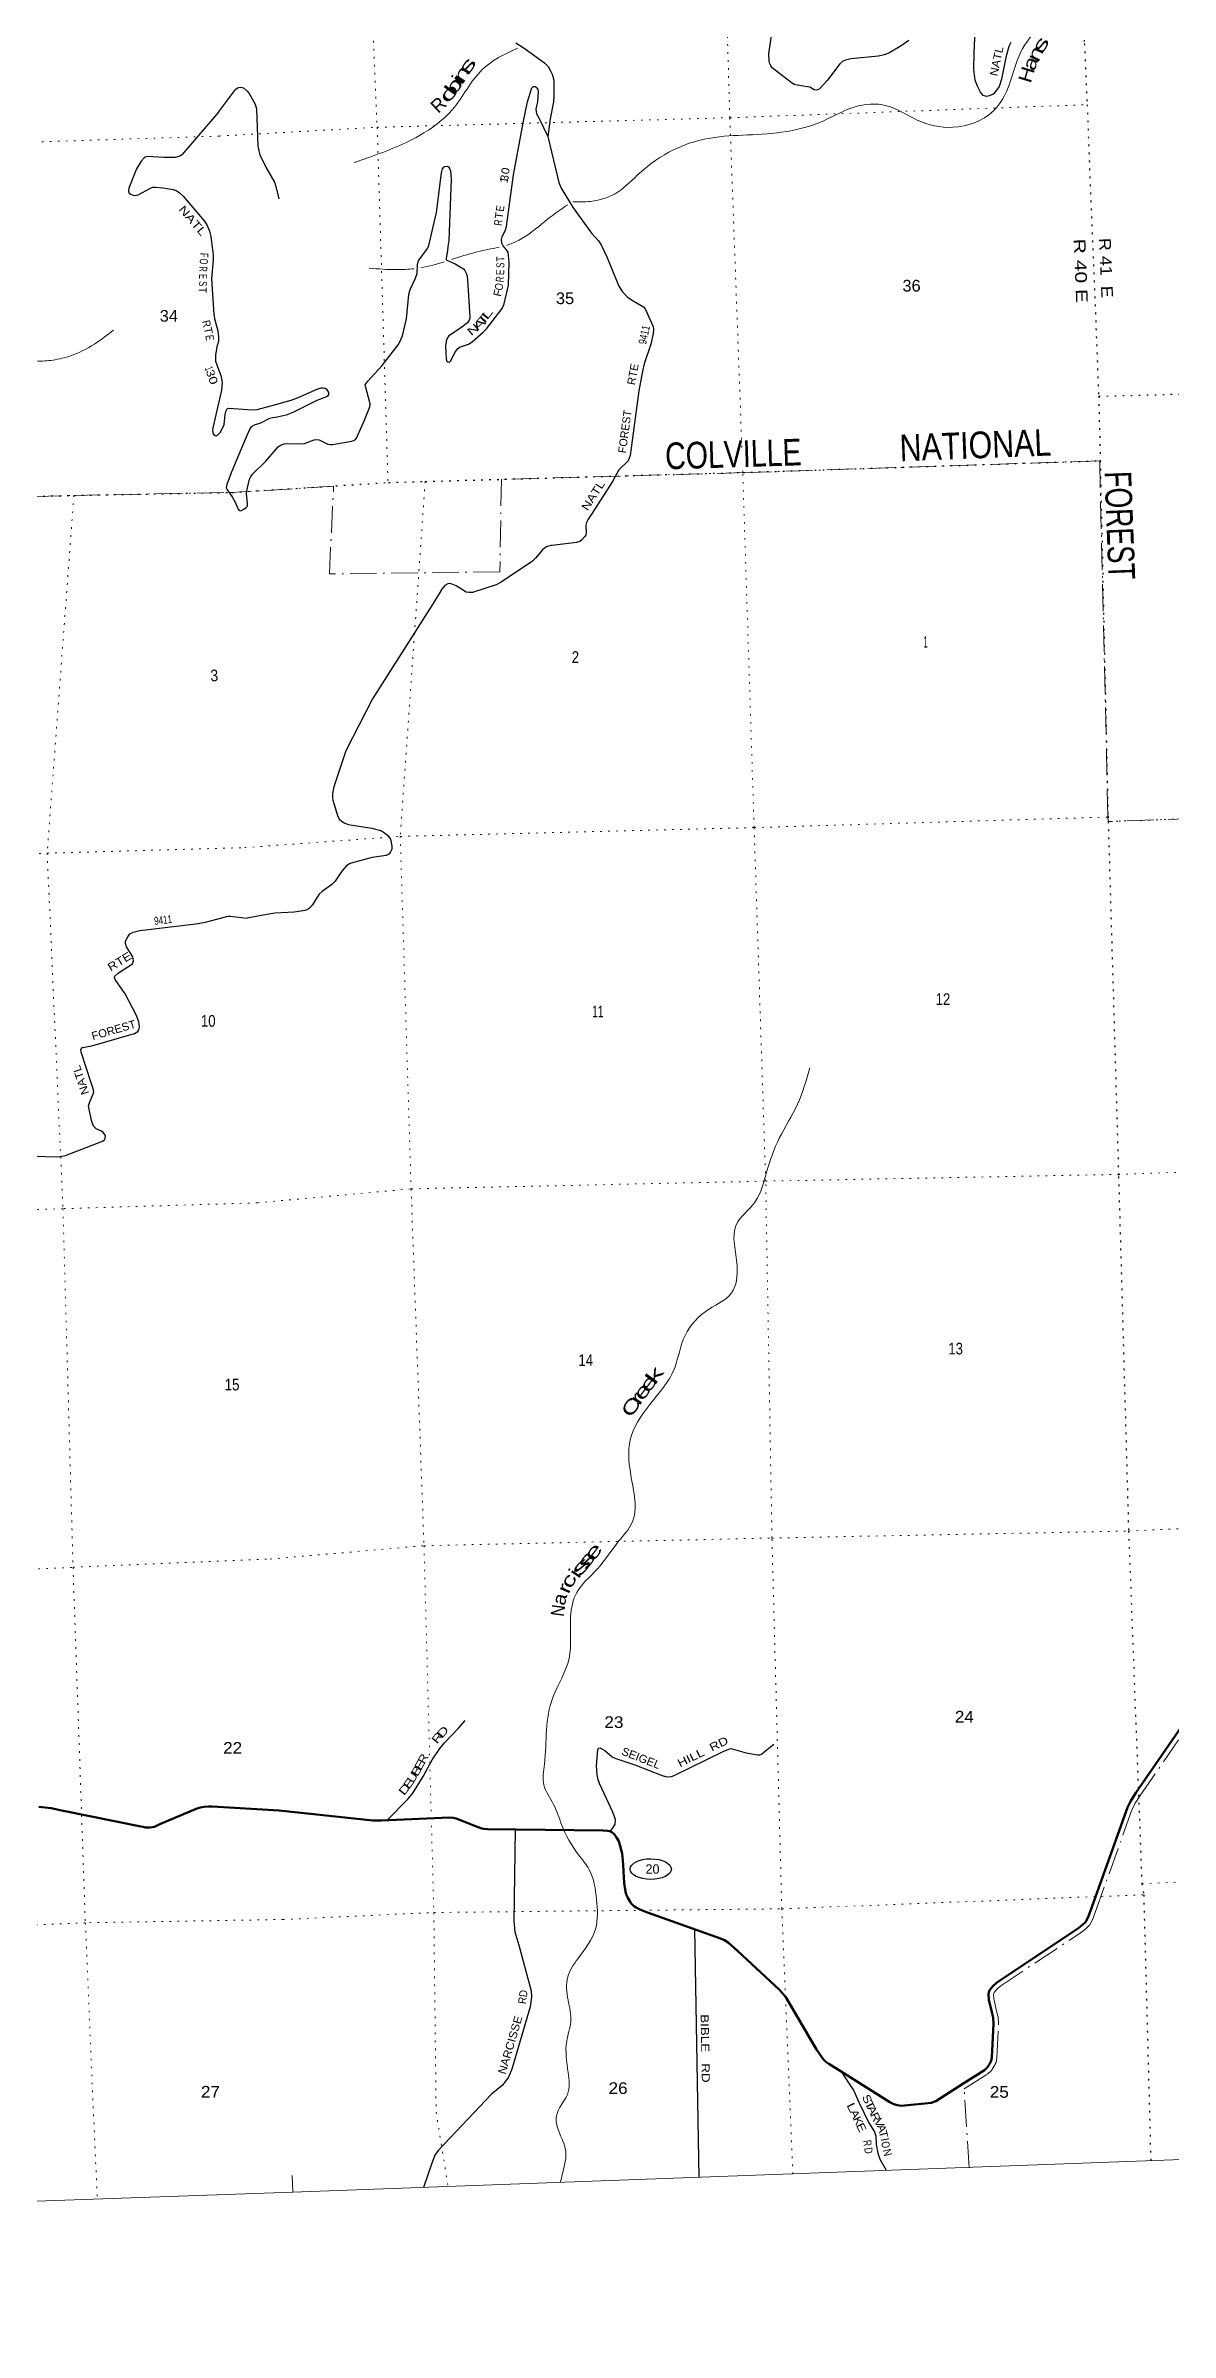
# Model space of a CAD drawing. Header units: feet. Extents: x 727543 to 978287, y 379550 to 572970.
# Drawn here: x 791035 to 807907, y 379550 to 413836 of the extents above; entities that cross this region are included whole.
import ezdxf
from ezdxf.enums import TextEntityAlignment as Align

# ---------------------------------------------------------------- set-up
doc = ezdxf.new("R2010")
doc.units = ezdxf.units.FT
doc.header["$LTSCALE"] = 80
doc.linetypes.add('DOT_DASHED', pattern=[7.7, 5, -1.2, 0.3, -1.2])
doc.linetypes.add('DOTTED', pattern=[1.5, 0.3, -1.2])
for name, color, linetype, lineweight in [('17', 7, 'Continuous', 25), ('23', 7, 'Continuous', 70), ('29', 7, 'Continuous', 25), ('39', 7, 'Continuous', 13), ('4', 7, 'Continuous', 13), ('44', 7, 'DOT_DASHED', 13), ('6', 7, 'DOTTED', 25), ('7', 7, 'DOTTED', 13)]:
    doc.layers.add(name, color=color, linetype=linetype, lineweight=lineweight)
doc.layers.add('30', color=7, linetype='Continuous')
doc.layers.add('41', color=7, linetype='Continuous')

msp = doc.modelspace()

# ---------------------------------------------------------------- linework, layer by layer
at = {"layer": '17'}
msp.add_ellipse((800112.84, 386495.24), major_axis=(309.24, -1), ratio=0.500121, dxfattribs=at)
at = {"layer": '23'}
for points in [[(804810.55, 383284.38), (805119.61, 383482.21), (805166.82, 383524.77), (805194.99, 383570.16), (805219.88, 383618.32), (805227.35, 383672.58), (805254.19, 384173.25), (805247.67, 384268.08), (805233.87, 384330.21), (805185.34, 384536.61), (805178.19, 384618.24), (805188.3, 384663.75), (805199.74, 384684.84), (805253.99, 384752.24), (805318.33, 384804.85), (806516.03, 385600.89), (806590.61, 385657.36), (806633.4, 385700.63), (806671.47, 385766.07), (806711.58, 385871.62), (807263.38, 387416.65), (807315.93, 387519.87), (807390.11, 387638.12), (808526.77, 389284.95)], [(790932.16, 387428.28), (791116.93, 387408.41), (791298.61, 387369.33), (791304.07, 387367.84), (792463.58, 387136.33), (792496.34, 387126.68), (792529.92, 387120.49), (792563.97, 387117.85), (792598.1, 387118.79), (792631.95, 387123.29), (792665.15, 387131.3), (792697.32, 387142.74), (792728.13, 387157.48), (792745.5, 387167.64), (793291.67, 387399.45), (793351.62, 387418.1), (793413.2, 387430.38), (793475.72, 387436.16), (793535.03, 387435.58), (794537.47, 387371.8)], [(794537.47, 387371.8), (795943.46, 387225.23), (796066.8, 387224.07), (797091.87, 387268.89), (797149.53, 387265.31), (797195.01, 387255.2), (797306.39, 387210.68), (797483.13, 387136.8), (797575.92, 387104.13), (797611.3, 387096.55), (797662.71, 387093.38), (799393.27, 387072.86)], [(799393.27, 387072.86), (799470.33, 387070.64), (799494.33, 387064.32), (799509.49, 387058), (799526.11, 387048.17), (799566.34, 387013.76), (799599.92, 386970.2), (799632.04, 386912.63), (799650.85, 386856.93), (799675.63, 386764.09), (799682.09, 386730.74), (799689.52, 386676.87), (799698.84, 386561.5), (799711.8, 386282.89), (799721.74, 386218.63), (799740.69, 386136.46), (799753.97, 386096.64), (799768.79, 386066.71), (799798.18, 386015.74), (799820.92, 385981.61), (799839.67, 385960.3), (799866.4, 385934.83), (799891.67, 385917.14), (799947.63, 385887.74), (800065.06, 385845.95)], [(800065.06, 385845.95), (801159.16, 385456.56), (801220.72, 385431.71), (801274.71, 385396.43), (801413.06, 385270.46), (802044.55, 384682.71), (802137.63, 384577.19), (802601.15, 383788.58), (802689.38, 383658.77), (802718.44, 383627.17), (802741.18, 383605.68), (802784.13, 383572.81), (802967.19, 383458.03)], [(802967.19, 383458.03), (803699.41, 382998.92), (803756.92, 382971.08), (803812.51, 382955.91), (803875.67, 382945.8), (803921.69, 382949.11), (804322.27, 382991.34), (804360.8, 383003.95), (804388.6, 383016.59), (804459.34, 383059.57), (804810.55, 383284.38)]]:
    msp.add_lwpolyline(points, dxfattribs=at)
at = {"layer": '29'}
msp.add_line((800766.79, 385596.21), (800835.48, 381871.4), dxfattribs=at)
for points in [[(803984.59, 413912.56), (803867.57, 413832.72), (803685.32, 413726.31), (803615.98, 413697.09), (803528.45, 413678.87), (803115.67, 413640.24), (803032.03, 413620.4), (802991.88, 413602.14), (802950.08, 413564.54), (802762.12, 413319.88), (802648.2, 413192.43), (802637.87, 413183.09), (802615.97, 413173.04), (802594.07, 413170.31), (802564.15, 413175.73), (802499.08, 413214.63), (802427.6, 413224.89), (802285.67, 413250.66), (802265.6, 413256.13), (802238.58, 413271.19), (801957.2, 413482.56), (801931.65, 413506.3), (801913.19, 413534.39), (801896.98, 413564.73), (801887.86, 413603.07), (801883.91, 413720.74), (801953.47, 414185.46)], [(805514.69, 413883.94), (805484.6, 413823.08), (805441.05, 413657.64), (805373.03, 413336.65), (805338.61, 413224.15), (805287.03, 413148.07), (805247.38, 413109.12), (805195.76, 413082.47), (805148.83, 413072.6), (805100.06, 413091.41), (805057.59, 413138.33), (805015.01, 413228.25), (804980.95, 413320.93), (804959.59, 413479.87), (804964.95, 413730.76), (804988.01, 414263.51)], [(798086.32, 413877.88), (798214.45, 413799.97), (798519.06, 413580.1), (798572.11, 413523.56), (798608.6, 413461.47), (798634.15, 413410.34), (798660.08, 413318.99), (798659.7, 413088.97), (798651.06, 412993.13), (798601.3, 412739.83), (798566.38, 412475.21)], [(793626.18, 412841.56), (793880.5, 413181.28), (793911.93, 413203.58), (793953.49, 413214.14), (794000.94, 413203.19), (794056.43, 413156.87), (794088.53, 413119.19), (794176.13, 412958.5), (794195.79, 412889.61), (794218.68, 412333.09), (794230.87, 412260.97), (794249.01, 412197.31), (794336.81, 412014.15), (794465.59, 411788.75), (794490, 411724.12), (794534.9, 411541.92)], [(797070.04, 410824.32), (797062.37, 410762.49), (797043.89, 410648.19), (797043.89, 410629.01), (797054.71, 410618.59), (797179.27, 410566.76), (797303.02, 410492.06), (797322.84, 410467.47), (797344.99, 410426.33), (797357.76, 410384.33), (797370.41, 410245.73), (797399.74, 409770.79), (797397.91, 409746.14), (797389.49, 409719.31), (797361.41, 409682.23), (797256.93, 409598.93), (797083.52, 409484.4), (797071.26, 409468.59), (797049.36, 409424.76), (797035.37, 409340.32), (797041.15, 409140.56), (797054.83, 409105.21), (797065.78, 409094.25), (797086.52, 409092.51), (797100.46, 409096.08), (797109.58, 409107.03), (797178.83, 409243.04), (797213.6, 409289.64), (797245.52, 409313.36), (797376.33, 409360.89), (797434.4, 409397.37), (797600.65, 409538.81), (797647.91, 409590.93), (797885.32, 409893.82), (797914.34, 409963.43), (797977.91, 410244.43), (797989.88, 410588.64), (797980.03, 410692.01), (797970.91, 410740.4), (797950.52, 410774.44), (797896.09, 410834.44), (797879.6, 410877.69), (797874.19, 410929.4), (797883.31, 410972.3), (797932.71, 411074.59), (797947.18, 411126.61), (798051.83, 411899.54), (798202.53, 412703.98), (798264.27, 412994.31), (798330.79, 413204.07), (798341.36, 413219.23), (798352.31, 413224.7), (798376.25, 413222.71), (798392.45, 413213.75), (798407.05, 413195.49), (798418, 413180.88), (798421.04, 413150.37), (798413.98, 412996.4), (798390.63, 412883.24), (798392.43, 412847.7), (798397.93, 412815.68), (798437.11, 412743.02), (798566.38, 412475.21)], [(793626.18, 412841.56), (793076.45, 412201.56), (793036.58, 412172.52), (792979.23, 412157.86), (792807.63, 412158.01), (792562.75, 412173.8), (792527.22, 412164.92), (792512.02, 412153.5), (792466.47, 412105.91), (792398.36, 411988.54), (792280.14, 411700.86), (792278.08, 411655.47), (792283.94, 411628.59), (792306.75, 411609.57), (792333.36, 411598.16), (792371.38, 411592.09), (792424.59, 411601.96), (792607.37, 411701.11), (792642.38, 411713.39), (792683.07, 411716.08), (792797.04, 411703.6), (792945.35, 411678.04), (792990.97, 411662.82), (793040, 411633.25), (793097.4, 411579.14), (793418.61, 411206.38), (793456.83, 411141.07), (793494.63, 411054.23), (793513.64, 410974.35), (793523.16, 410889.09), (793547.85, 410700.49), (793549.63, 410623.62), (793521.24, 410346.74), (793525.2, 410265.6), (793557.35, 409806.61), (793570.47, 409724.32), (793619.24, 409560.52), (793629.57, 409471.88), (793625.77, 409407.22), (793600.34, 409319.73), (793582.06, 409194.21), (793584.37, 409107.29), (793666.12, 408874), (793680.89, 408779.61), (793672.02, 408670.39), (793542.52, 408106.95), (793539.3, 408072.11), (793542.15, 408034.08), (793552.6, 408007.45), (793575.29, 407991.03), (793594.42, 407988.43), (793614.37, 407996.04), (793654.21, 408038.14), (793679.94, 408079.72), (793710.23, 408155.1), (793726.68, 408302.97), (793736.96, 408353.59), (793755.65, 408388.73), (793767.37, 408395.43), (793785.14, 408398.7)], [(798566.38, 412475.21), (798735.53, 411783.98), (798768.26, 411700.06), (798947.89, 411402.65), (799221.45, 411023.46), (799329.53, 410908.08), (799366.92, 410852.71), (799454.99, 410670.38), (799633.35, 410228.21), (799690.73, 410143.62), (799764.74, 410063.87), (799846.43, 410010.63), (800001.51, 409922.06), (800034.82, 409881.27), (800072.2, 409788.49), (800147.96, 409623.8), (800155.26, 409579.97), (800150.78, 409521.96), (800115.82, 409360.4), (800012.92, 409065.04), (799987.99, 408955.33), (799934.44, 408663.42), (799804.89, 407693.7), (799772.2, 407609.78), (799634.42, 407474.97), (799539.27, 407304.07), (799231.49, 406826.56), (799173.5, 406735.03), (799147.95, 406686.64), (799140.98, 406645.81), (799144.3, 406519.56), (799140.65, 406504.04), (799124.78, 406475.18), (799078.6, 406424.61), (799049.41, 406403.61), (798996.36, 406387.35), (798631.52, 406341.53), (798612.43, 406340.19), (798547.57, 406319.61), (798518.37, 406303.18), (798488.63, 406276.87), (798383.34, 406149.79), (798338.63, 406109.05), (797870.57, 405793.72), (797794.91, 405752.08), (797439.9, 405636.69), (797384.77, 405634.78), (797341.36, 405640.34), (797192.53, 405735.47), (797118.73, 405768.16), (797078.58, 405771.81), (797023.84, 405742.6), (796976.83, 405685.34), (796862.33, 405499.25), (795936.28, 404044.32), (795539.22, 403262.85), (795355.92, 402722.37), (795337.67, 402625.59), (795337.67, 402565.33), (795341.32, 402525.16), (795415.42, 402277.99), (795443.52, 402233), (795476.36, 402207.43), (795512.86, 402181.87), (795574.43, 402157.31), (795930.02, 402101.88), (796071.27, 402065), (796133.07, 402024.01), (796173.46, 401988.31), (796206.3, 401937.18), (796227.28, 401835.13), (796228.2, 401787.45), (796209.95, 401747.27), (796180.76, 401714.41), (796144.71, 401691.19), (795933.75, 401663.54), (795618.82, 401579.72), (795582.2, 401563.76), (795543.88, 401531.81), (795476.16, 401458.78), (795375.99, 401309.03), (795328.2, 401256.72), (795184.35, 401155.94), (795136.94, 401112.73), (795097.24, 401054.19), (795040.22, 400954.78), (794998.64, 400907.36), (794970.88, 400888.13), (794927.08, 400870.79), (794763.48, 400844.04), (794470.86, 400828.79), (794295.67, 400799.58), (794058.73, 400752.06)], [(793832.65, 407070.76), (793876.84, 406992.96), (793922.48, 406884.31), (793931.61, 406871.07), (793944.72, 406864.27), (793957.15, 406863.77), (793973.58, 406867.87), (794010.08, 406887.96), (794041.1, 406911.7), (794057.52, 406926.77), (794061.17, 406935.44), (794064.82, 406964.65), (794045.66, 407121.24), (794047.66, 407142.69), (794093.11, 407337.62), (794114.65, 407378.74), (794140.55, 407414.31), (794337.99, 407607.13), (794523.83, 407819.33), (794551.14, 407842.51), (794582.16, 407855.29), (794615.01, 407866.25), (794656.54, 407868.99), (794888.74, 407866.25), (794915.47, 407872.98), (795062.1, 407928.33), (795100.29, 407931.54), (795136.92, 407928.33), (795266.48, 407860.77), (795303.21, 407855.68), (795337.65, 407857.12), (795627.8, 407904.6), (795677.75, 407924.56), (795698.97, 407952.07), (795816.07, 408221.08), (795896.05, 408423.18), (795903.35, 408447.84), (795900.62, 408468.19), (795832.49, 408729.22), (795830.36, 408749.13), (795837.66, 408766.47), (795868.32, 408807.97), (796085.25, 409042.07), (796321.25, 409351.72), (796347.84, 409393.85), (796386.94, 409486.84), (796448.62, 409742.89), (796483.74, 410106.55), (796503.73, 410182.56), (796579.22, 410340.1), (796605.93, 410419.94), (796614.75, 410560.3), (796627.82, 410609.85), (796638.77, 410624.45), (796762.7, 410796.71), (796784.76, 410839.92), (796898.79, 411335.62), (796974.9, 411929.86), (796989.14, 411992.14), (797006.44, 412012.42), (797018.34, 412025.01), (797058.49, 412028.66), (797076.74, 412017.7), (797092.4, 411996.89), (797109.58, 411959.27), (797116.33, 411832.47), (797081.54, 410917.13), (797070.04, 410824.32)], [(793785.14, 408398.7), (794133.12, 408374.22), (794207.15, 408381.63), (794412.8, 408437.94), (794719.55, 408523.35), (794812.99, 408556.93), (795118.62, 408690.57), (795168.84, 408708.49), (795198.04, 408708.49), (795227.23, 408703.01), (795246.37, 408687.41), (795276.5, 408633.63), (795276.5, 408608.06), (795262.67, 408583.21), (795245.48, 408569.71), (795102.78, 408513.88), (794742.77, 408336.66), (794643.28, 408297.64), (794507.97, 408267.3), (794437.08, 408257.47), (794391.86, 408244.82), (794256.19, 408176.81), (794161.52, 408144.25), (794119.8, 408120.88), (794097.66, 408093.12), (794074.25, 408035.55), (793974.73, 407801.77), (793890.75, 407613.3), (793819.74, 407431.81)], [(793819.74, 407431.81), (793750.61, 407255.85), (793745.52, 407229.59), (793743.62, 407208.67), (793757.78, 407175.37), (793832.65, 407070.76)], [(790843.03, 397186.4), (791223.09, 397173.56), (791333.32, 397193.17), (791888.31, 397409.39), (791918.72, 397432.22), (791924.93, 397449.63), (791930.12, 397496.88), (791903.49, 397533.65), (791873.1, 397557.74), (791790.03, 397596.34), (791751.46, 397633.81), (791722.67, 397719.13), (791679.24, 397941.92), (791695.57, 398000.72), (791753.21, 398127.82), (791755.26, 398154.93), (791751.46, 398181.55), (791716.85, 398283.97), (791565.77, 398742.91), (791561.4, 398782.54), (791589.32, 398812.33), (791725.62, 398837.2), (792368.36, 399024.78), (792416.68, 399052.61), (792431.88, 399079.24), (792441.39, 399121.08), (792429.98, 399197.15), (792391.82, 399304.07), (792228.15, 399619.3), (792076.55, 399832.03), (792065.07, 399866.61), (792072.67, 399885.63), (792124.97, 399936.62), (792335.91, 400066.97), (792352.06, 400113.86), (792341.76, 400176.14), (792249.19, 400324.31), (792234.22, 400376.32), (792234.22, 400406.75), (792265.56, 400474.2), (792298.84, 400517.05), (792348.25, 400543.68), (792449.53, 400571.34), (793287.63, 400666.76), (793431.61, 400692.03), (793754.71, 400779.51), (793773.25, 400783.31), (793803.93, 400783.4), (794058.73, 400752.06)], [(796157.52, 387228.04), (796469.16, 387545.9), (796542.07, 387634.91), (796700.06, 387885.85), (796835.07, 388135.71), (796947.19, 388303.23), (797016.37, 388390.11), (797234.02, 388612.12), (797326.7, 388722.25)], [(799506.67, 387064.8), (799549.42, 387119.97), (799578.36, 387171.12), (799582.27, 387236.83), (799545.52, 387349.2), (799345.79, 387780.91), (799323.14, 387835.77), (799308.54, 387908.81), (799299.62, 388047.18), (799319.95, 388284.73), (799330.44, 388306.88), (799352.59, 388314.8), (799359.64, 388310.53), (799421.94, 388272.09), (799534.82, 388179.06), (799588.9, 388153.86), (799871.97, 388058.11), (800284.47, 387896.65), (800334.11, 387883.24), (800381.56, 387879.59), (800421.7, 387883.24), (800462.67, 387896.24), (801200.38, 388259.73), (801283.03, 388295.92), (801310.41, 388302.31), (801335.71, 388299.43), (801545.75, 388240.13), (801715.53, 388210.97), (801750.2, 388211.01), (801772.09, 388219.23), (801810.61, 388246.45), (801959.2, 388369.73)], [(798080.57, 387088.43), (798056.72, 385715.74), (798071.71, 385555.95), (798132.22, 385355.13), (798318.76, 384668.07), (798322.12, 384577.31), (798302.59, 384428.72), (798027.52, 383497.13), (797976.39, 383374.24), (797936.28, 383318.18), (797882.41, 383251.91), (797724.21, 383120.03), (796921.98, 382274.07), (796874.22, 382206.14), (796820.79, 382068.5), (796703.33, 381722.81)], [(802967.19, 383458.03), (803108.51, 383247.28), (803151.72, 383179.41), (803236.46, 383001.63), (803384.63, 382688.37), (803471.58, 382553.65), (803487.49, 382490.09), (803492.79, 382366.86), (803518.51, 382238.1), (803550.57, 382143.66), (803643.36, 381978.96)]]:
    msp.add_lwpolyline(points, dxfattribs=at)
at = {"layer": '39'}
for points in [[(807428.51, 416876.02), (807404.46, 416652.96), (807223.47, 415906.87), (807189.55, 415501.86), (807022.05, 415097.27), (806359.03, 414551.96), (805919.72, 414101.62), (805671.46, 413755.45), (805455.22, 413161.64), (805248.29, 412852.96), (804642.55, 412612.28), (804110.91, 412721.12), (803650.81, 412936.96), (803163.71, 412915.68), (802708.63, 412711.4), (802076.48, 412538.69), (801492.94, 412494.59), (800938.09, 412439.15), (800453.43, 412274.48), (799944.18, 411925.28), (799625.02, 411645.89), (799210.58, 411501.31), (798944.75, 411495.77)], [(798111, 413801.23), (797584.4, 413477.7), (797137.56, 412879.66), (796641.77, 412488.39), (795832.85, 412143.2), (795662.66, 412084.03)], [(798862.02, 411451.54), (798521.74, 411199.78), (798125.86, 410914.27), (797949.98, 410842.06)], [(797839.3, 410814.29), (797487.71, 410739.38), (797125.53, 410631.51)], [(796559.45, 410490.28), (796299.69, 410478.87), (795888.18, 410500.04)], [(797011.75, 410594.07), (796842.03, 410546.1), (796661.57, 410506.25)], [(792052.37, 409572.05), (791766.16, 409362.75), (791410.13, 409187.58), (791145.48, 409122.47), (790895.28, 409110.38), (790598.42, 409165.5), (790330.74, 409193.27), (789997.74, 409241.17), (789706.1, 409260.08), (789349.16, 409236.47), (789030.65, 409212.07), (788666.86, 409212.49), (788298.24, 409237.01), (788033.57, 409234.56), (787561.73, 409263.84), (787249.82, 409346.78), (786965.97, 409436.68), (786657.3, 409543.98), (786285.78, 409657.33), (785939.02, 409755.32), (785573.62, 409866.85), (785179.2, 409939.05), (784811.46, 409874.67), (784499.51, 409711.02), (784209.57, 409554.15), (783916.06, 409383.01), (783761.49, 409289.11), (783637.73, 409180.03), (783542.32, 409007.18), (783453.7, 408812.32), (783284.28, 408740.17), (782940.63, 408680.6), (782692.78, 408658.48), (782577.8, 408650.41)], [(802498.16, 398507.93), (802314.71, 397965.52), (802041.29, 397453), (801854.31, 396958.98), (801676.44, 396497.53), (801395.63, 396156.55), (801408.78, 395540.67), (801324.25, 395136.3), (800928.31, 394852.81), (800601.24, 394437.84), (800461.48, 393987.53), (800083.78, 393443.89), (799804.28, 392931.2), (799812.51, 392408.12), (799829.13, 391681.21), (799635.03, 391415.31), (799310.17, 390994.33), (799003.33, 390644.56), (798909.45, 390280.35), (798886.58, 389651.37), (798643.67, 389068.96), (798547.63, 388579.42), (798519.08, 388067.47), (798508.5, 387758.06), (798655.27, 387465.03), (798773.98, 387163.16), (799028.93, 386711.42), (799189.73, 386487.47), (799298.83, 386039.86), (799284.31, 385596.99), (799018.92, 385151.36), (798867.48, 384880.55), (798872.31, 384531.14), (798912.79, 384206.95), (798851.02, 383916.35), (798873.79, 383446.2), (798861.81, 383116.54), (798695.96, 382788.77), (798724.63, 382583.46), (798840.43, 382245.14), (798819.69, 382066.78), (798754.3, 381794.3)]]:
    msp.add_spline(points, degree=3, dxfattribs=at)
at = {"layer": '4'}
for p, q in [((794732.98, 381902.37), (794742.09, 381652.54)), ((794732.98, 381902.37), (794742.09, 381652.54)), ((794732.98, 381902.37), (794742.09, 381652.54)), ((794991.92, 381661.65), (794741.71, 381652.53)), ((794991.92, 381661.65), (794741.71, 381652.53)), ((794991.92, 381661.65), (794741.71, 381652.53))]:
    msp.add_line(p, q, dxfattribs=at)
msp.add_lwpolyline([(969937.84, 572954.67), (978041.59, 388968.11), (947496.78, 387643.8), (916945.33, 386361.5), (886396.97, 385118.33), (855846.95, 383920.08), (825295.31, 382766.75), (794742.09, 381652.54), (764187.38, 380580.36), (733631.22, 379550.22), (727552.54, 563611.91)], dxfattribs=at)
msp.add_lwpolyline([(969937.84, 572954.67), (978041.59, 388968.11), (947496.78, 387643.8), (916945.33, 386361.5), (886396.97, 385118.33), (855846.95, 383920.08), (825295.31, 382766.75), (794742.09, 381652.54), (764187.38, 380580.36), (733631.22, 379550.22), (727552.54, 563611.91)], dxfattribs=at)
at = {"layer": '44'}
msp.add_line((804887.67, 382017.87), (804816.59, 383199.2), dxfattribs=at)
for points in [[(784938.68, 427340.92), (784962.28, 426806.21), (782215.22, 426716.74), (782352.26, 424083.51), (785073.09, 424199.71), (785016.43, 425533.43), (788931.66, 425641.64), (789036.7, 422996.32), (786426.29, 422906.61), (786479.58, 421596.58), (785145.42, 421564.43), (785190.2, 417524.79), (785386.31, 412199.3), (785546.9, 406785.75), (786322.27, 406806.66), (790876.74, 407078.52), (791458.3, 407093.19), (793830.27, 407137.35)], [(808273.43, 402249.3), (806975.13, 402203.45), (806971.44, 402280.63), (806847.26, 407612.16), (801507.69, 407434.76), (797872, 407334.57), (797848.33, 405946.07), (795290.56, 405915.11), (795354.89, 407229.28), (793830.27, 407137.35)], [(804816.59, 383199.2), (805165.24, 383422.37), (805224.94, 383476.19), (805260.27, 383533.11), (805292.42, 383595.33), (805302.08, 383665.45), (805329.33, 384173.82), (805322.11, 384278.84), (805306.99, 384346.92), (805259.58, 384548.53), (805253.91, 384613.26), (805259.24, 384637.23), (805262.43, 384643.11), (805307.52, 384699.13), (805362.93, 384744.44), (806559.47, 385539.7), (806640.16, 385600.81), (806693.43, 385654.67), (806739.39, 385733.68), (806781.96, 385845.68), (807332.4, 387386.9), (807381.25, 387482.85), (807452.77, 387596.87), (808588.5, 389242.35)]]:
    msp.add_lwpolyline(points, dxfattribs=at)
at = {"layer": '6'}
for points in [[(806108.04, 428104.68), (806255.9, 424471.64), (806258.84, 423534.23), (806425.89, 419154.36), (806444.38, 418237.57), (806617.11, 413869.98), (806657.91, 412951.78), (806832.79, 408580.2), (806856.26, 407612.16), (806972.67, 402282.18), (806975.13, 402203.45), (807131.15, 396879.73), (807280.85, 391563.92), (807480.29, 386275.72), (807507.7, 386110.79), (807613.95, 382121.76)], [(806832.79, 408580.2), (812197.87, 408721.56), (812591.64, 408750.41), (817496.54, 408915.67), (817969.17, 408946.66), (818600.7, 408968.23)], [(793830.27, 407137.35), (796178.69, 407287.31), (796728.73, 407302.21), (801492.9, 407437.38), (806847.26, 407612.16)], [(763310.6, 406066.62), (765150.03, 406143.6), (770551.02, 406361.85), (775843.47, 406499.81), (780197.59, 406656.08), (781152.84, 406676.71), (785546.9, 406785.75), (786322.27, 406806.66), (790876.74, 407078.52), (791458.3, 407093.19), (793830.27, 407137.35)]]:
    msp.add_lwpolyline(points, dxfattribs=at)
at = {"layer": '7'}
for p, q in [((801492.9, 407437.38), (801491.37, 407479.26)), ((807480.29, 386275.72), (811692.54, 386458.09))]:
    msp.add_line(p, q, dxfattribs=at)
for points in [[(801479.2, 407812.36), (801298.58, 412756.03), (801142.87, 418069.65), (800924.73, 423373.51), (800854.22, 427914.24)], [(795616.98, 427725.63), (795650.46, 423240.68), (795779.81, 417863.7), (796008.45, 412612.66), (796170.66, 407285.07)], [(793639.07, 412481.02), (796008.45, 412612.66), (801298.58, 412756.03), (806657.91, 412951.78)], [(793639.07, 412481.02), (790711.5, 412386.82), (785808.5, 412214.17)], [(802242.58, 381922.17), (802078.03, 385898.99), (801930.82, 391459.34), (801836.67, 396811.01), (801663.14, 402112.03), (801492.9, 407437.38)], [(791458.3, 407093.19), (791057.49, 401728.28), (791294.18, 396398.03), (791445.51, 391020.57), (791629.64, 385690.65), (791808.3, 381547.75)], [(796728.73, 407302.21), (796354.43, 401980.28), (796517.34, 396695.14), (796710.65, 391344.14), (796857.99, 385844.4), (796892.78, 382849.01), (797071.43, 381736.01)], [(806975.13, 402203.45), (812379.26, 402390.32), (817684.25, 402578.56), (823023.77, 402765.72), (824550.33, 402816.18)], [(794020.82, 401811.59), (796354.43, 401980.28), (801663.14, 402112.03), (806973.05, 402270.07)], [(781984.93, 401376.59), (786142.85, 401531.74), (791057.49, 401728.28), (794020.82, 401811.59)], [(794211.37, 396485.89), (796517.34, 396695.14), (801836.67, 396811.01), (807128.12, 396911.98), (812594.88, 397102.56), (817942.59, 397281.83), (821586.65, 397425.86)], [(794211.37, 396485.89), (791294.18, 396398.03), (786883.6, 396237.92), (784295.19, 396286.01), (781548.97, 396029.89), (776300.76, 395836.77), (770825.58, 395662.62), (765395.77, 395398.97), (765201.3, 395392.23)], [(794402.49, 391144.01), (796710.65, 391344.14), (801930.82, 391459.34), (807280.85, 391563.92), (812758.05, 391809.34), (818072.13, 391963.45), (823435.07, 392173.44), (824943.38, 392238.19)], [(777344.63, 390585.26), (781761.83, 390686.75), (784294.57, 390919.83), (786130.31, 390774.76), (791445.51, 391020.57), (794402.49, 391144.01)], [(794595.86, 385739.75), (796857.99, 385844.4), (802078.03, 385898.99), (807507.7, 386110.79)], [(794595.86, 385739.75), (791629.64, 385690.65), (786396.75, 385461.64), (784713.75, 385571.2), (781984.1, 385426.78), (776569.51, 385191.92), (771179.17, 384895.19), (765937.17, 384635.56), (764050.95, 384546.06)]]:
    msp.add_lwpolyline(points, dxfattribs=at)

# ---------------------------------------------------------------- texts
at = {"layer": '17'}
msp.add_text('20', height=140, dxfattribs=at).set_placement((800138.89, 386426.93), align=Align.CENTER)
at = {"layer": '30'}
for s, rotation, width, p in [('NATL', 78.036, 1.1, (805359.26, 413593.11)), ('3', 82.289, 0.95, (797977.87, 411847.6)), ('0', 79.389, 1.1, (797990.97, 411948.15)), ('E', 82.289, 0.85, (797912.62, 411388.29)), ('R', 82.289, 0.8, (797883.31, 411176.57)), ('E', 270.146, 0.7, (793336.09, 410374.12)), ('R', 268.146, 0.7, (793338.56, 410489.21)), ('O', 267.146, 0.7, (793347.53, 410603.82)), ('F', 269.458, 0.75, (793354.5, 410693.87)), ('E', 88.008, 0.75, (797913.8, 410435.24)), ('S', 88.008, 0.75, (797915.76, 410542.06)), ('T', 90.443, 0.8, (797917.81, 410639.83)), ('T', 270.007, 0.8, (793328.08, 410170.63)), ('S', 271.007, 0.7, (793334.51, 410266.18)), ('O', 77.253, 0.85, (797894.89, 410208.99)), ('R', 83.008, 0.75, (797907.98, 410327.2)), ('R', 283.58, 0.9, (793390.9, 409653.28)), ('A', 42.39, 1.75, (797577.1, 409613.56)), ('T', 47.91, 1.95, (797641.16, 409691.33)), ('L', 51.91, 1.8, (797705.54, 409777.93)), ('T', 281.58, 1.05, (793415.78, 409554.26)), ('E', 276.637, 0.8, (793436.12, 409450.24)), ('N', 40.39, 1.5, (797486.51, 409533.61)), ('9411', 77.79, 0.8, (800072.05, 409489.12)), ('1', 289.312, 0.45, (793428.92, 408976.36)), ('3', 289.312, 1.2, (793453.62, 408905.86)), ('0', 289.312, 1.35, (793491.3, 408798.36)), ('NATL', 57.196, 1.2, (799298.36, 407060.22)), ('R', 51.471, 1.45, (796957.8, 388428.93)), ('D', 49.568, 1.5, (797036.79, 388513.89)), ('HILL  RD', 26.231, 1.25, (800920.49, 388200.92)), ('E', 61.616, 1.3, (796696.86, 388027.18)), ('R', 61.616, 1.2, (796748.77, 388123.25)), ('SEIGEL', 338.624, 1.05, (799945.48, 388104.51)), ('D', 50.678, 1.5, (796464.24, 387654.99)), ('E', 54.806, 1.5, (796530.29, 387745.92)), ('U', 57.806, 1.3, (796586.72, 387837.21)), ('B', 57.806, 1.4, (796648.43, 387935.22)), ('RD', 82.512, 0.9, (798253.63, 384570.01)), ('NARCISSE ', 73.55, 1.1, (798067.73, 383865.58)), ('BIBLE   RD', 271.056, 1.25, (800869.83, 383805.32)), ('L', 295.485, 1.4, (803073.89, 382901.12)), ('S', 295.485, 1.25, (803305.35, 383022.1)), ('T', 295.314, 1.4, (803344.43, 382931.23)), ('A', 295.314, 1.25, (803122.21, 382798.82)), ('K', 295.314, 1.15, (803170.51, 382696.7)), ('E', 295.314, 1.25, (803218.21, 382595.85)), ('A', 295.314, 1.25, (803382.17, 382857.28)), ('R', 295.314, 1.15, (803431.89, 382752.17)), ('V', 293.839, 1.25, (803486.31, 382666.15)), ('A', 288.053, 1.1, (803522.5, 382587.04)), ('R', 277.463, 0.8, (803303.96, 382379.23)), ('D', 278.296, 0.8, (803320.74, 382265.65)), ('T', 284.463, 1.15, (803547.36, 382507.4)), ('O', 281.296, 0.8, (803579.02, 382350.97)), ('N', 284.751, 0.9, (803605.39, 382230.84))]:
    msp.add_text(s, height=120, rotation=rotation, dxfattribs=dict(at, width=width)).set_placement(p, align=Align.CENTER)
for s, rotation, p in [('1', 82.289, (797969.15, 411815.62)), ('T', 82.289, (797897.08, 411282.67)), ('F', 77.253, (797875.33, 410114.76)), ('RTE', 79.605, (799903.29, 408899.44)), ('FOREST', 82.391, (799783.1, 408042.55)), ('I', 281.296, (803569, 382428.54))]:
    msp.add_text(s, height=120, rotation=rotation, dxfattribs=at).set_placement(p, align=Align.CENTER)
for s, rotation, width, p in [('NATL', 310.752, 1.3, (793021.33, 411375.2)), ('9411', 6.495, 0.75, (792669.81, 400652.64)), ('RTE', 31.714, 1.2, (792010.25, 399952.59)), ('FOREST', 16.27, 1.05, (791743.98, 398923.73)), ('NATL', 108.221, 1.1, (791688.16, 398131.02))]:
    msp.add_text(s, height=120, rotation=rotation, dxfattribs=dict(at, width=width)).set_placement(p)
at = {"layer": '41'}
for s, rotation, width, p in [('s', 60.089, 1.75, (806045.38, 413804.28)), ('n', 58.036, 1.65, (797357.83, 413359.43)), ('s', 55.938, 1.9, (797438.07, 413479.87)), ('H', 73.306, 1.2, (805845.4, 413375)), ('a', 69.115, 1.3, (805899.94, 413537.64)), ('n', 65.057, 1.45, (805970.89, 413674.05)), ('o', 48.196, 1.9, (797155.67, 413060.82)), ('b', 54.266, 1.75, (797235.13, 413172.3)), ('i', 58.036, 1.35, (797303.1, 413275.02)), ('k', 53.985, 1.9, (800246.04, 393843.03)), ('r', 56.261, 1.8, (799983.42, 393497.97)), ('e', 54.265, 1.65, (800063.09, 393600.93)), ('e', 53.985, 1.7, (800154.07, 393721.15)), ('C', 54.124, 1.5, (799896.47, 393367.58)), ('s', 52.25, 2, (799222.88, 391074.68)), ('e', 52.25, 1.75, (799325.59, 391194.36)), ('c', 64.622, 1.5, (798966.49, 390777.47)), ('i', 56.144, 1.45, (799054.43, 390875.96)), ('s', 47.144, 2.25, (799137.05, 390968.88)), ('a', 76.551, 1.15, (798841.93, 390520.92)), ('r', 66.903, 1.45, (798906.42, 390668.39)), ('N', 82.215, 0.9, (798819.35, 390359.56))]:
    msp.add_text(s, height=200, rotation=rotation, dxfattribs=dict(at, width=width)).set_placement(p, align=Align.CENTER)
msp.add_text('R', height=200, rotation=43.845, dxfattribs=at).set_placement((796996.28, 412878.99), align=Align.CENTER)
at = {"layer": '44'}
for s, rotation, width, p in [('NATIONAL', 2.213, 0.85, (803853.66, 407604.07)), ('FOREST', 272.213, 0.75, (806918.79, 407449.26))]:
    msp.add_text(s, height=400, rotation=rotation, dxfattribs=dict(at, width=width)).set_placement(p)
at = {"layer": '44', "width": 0.8}
msp.add_text('COLVILLE', height=400, rotation=1.763, dxfattribs=at).set_placement((801356.94, 407513.71), align=Align.CENTER)
at = {"layer": '6'}
for s, width, p in [('R 40 E', 1.35, (806457.29, 410939.05)), ('R 41  E', 1.15, (806838.07, 410950))]:
    msp.add_text(s, height=175, rotation=272.291, dxfattribs=dict(at, width=width)).set_placement(p)
at = {"layer": '7'}
for s, width, p in [('35', 1.05, (798689.91, 409961.76)), ('36', 1.05, (803888.71, 410149.79)), ('34', 1.05, (792746.15, 409698.14)), ('1', 0.4, (804206.02, 404809.56)), ('2', 0.85, (798926.62, 404581.63)), ('11', 0.65, (799234.12, 399268.08)), ('12', 0.85, (804385.36, 399452.13)), ('10', 0.85, (793362.91, 399125.98)), ('13', 0.85, (804575.2, 394212.16)), ('14', 0.85, (799026.91, 394039.58)), ('15', 0.85, (793720.71, 393672.88)), ('24', 1.1, (804674.58, 388692.94)), ('23', 1.1, (799416.93, 388611.07)), ('22', 1.1, (793696.49, 388225.09)), ('27', 1.1, (793363.66, 383068.52)), ('26', 1.1, (799478.91, 383123.16)), ('25', 1.1, (805198.66, 383066.63))]:
    msp.add_text(s, height=175, dxfattribs=dict(at, width=width)).set_placement(p)
at = {"layer": '7', "width": 0.9}
msp.add_text('3', height=175, rotation=1.843, dxfattribs=at).set_placement((793508.31, 404304.23))

doc.saveas('drawing.dxf')
